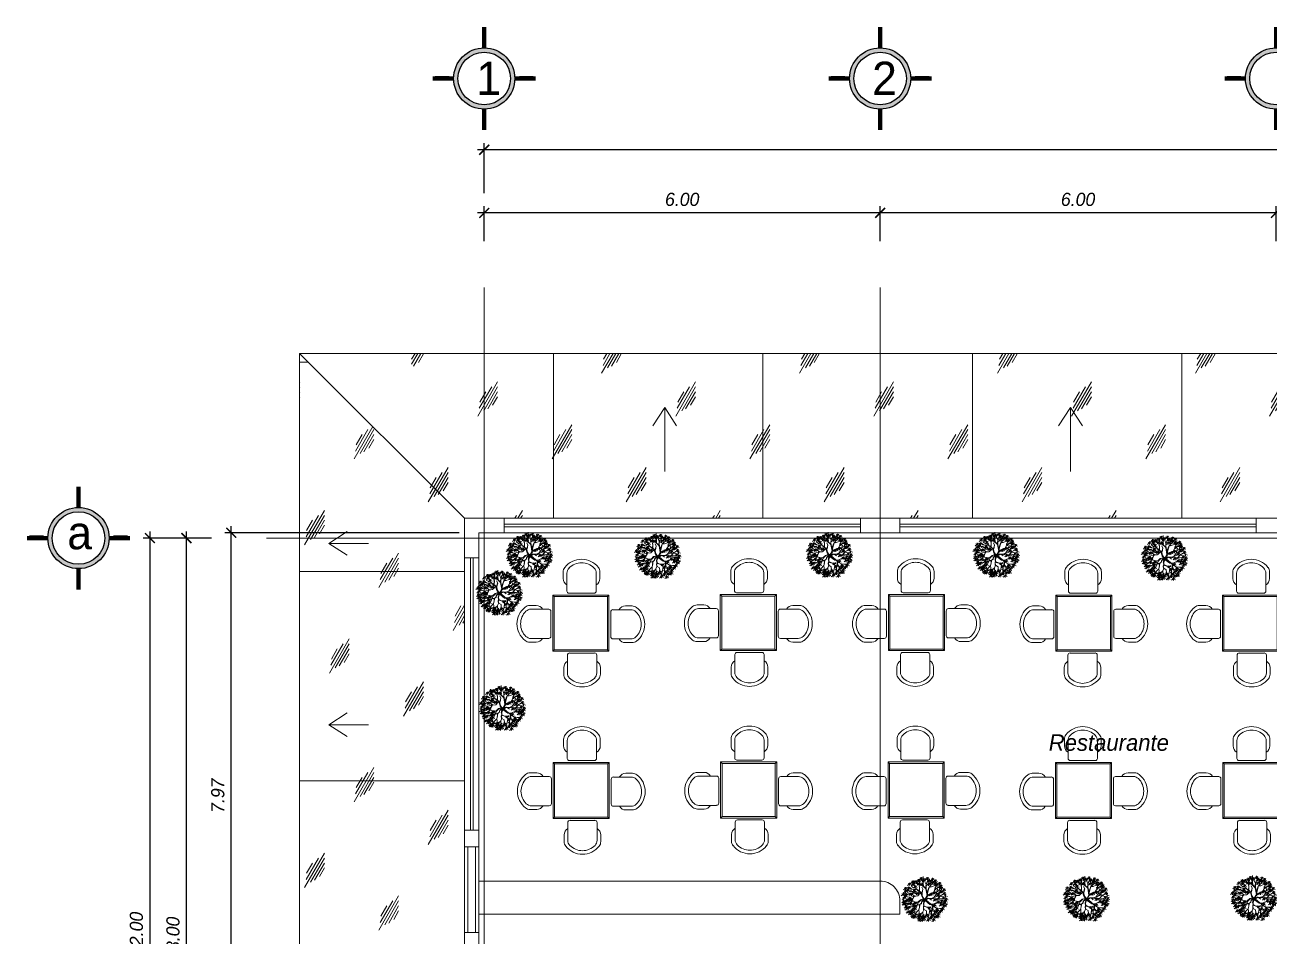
# Model space of a CAD drawing. Header units: millimetres. Extents: x 485872 to 486142, y -52344 to -52207.
# Drawn here: x 485940.97 to 485959.83, y -52220.36 to -52206.55 of the extents above; entities that cross this region are included whole.
import ezdxf

# ---------------------------------------------------------------- set-up
doc = ezdxf.new("R2010")
doc.units = ezdxf.units.MM
doc.header["$LTSCALE"] = 15
doc.header["$PDMODE"] = 2
doc.header["$PDSIZE"] = -10
doc.linetypes.add('ACAD_ISO04W100', pattern=[30, 24, -3, 0, -3])
doc.linetypes.add('DASHDOTX2', pattern=[50.8, 25.4, -12.7, 0, -12.7])
for name, color, linetype in [('5', 5, 'Continuous'), ('DIMS', 7, 'Continuous'), ('TAB', 36, 'Continuous')]:
    doc.layers.add(name, color=color, linetype=linetype)
doc.layers.add('Ak1', color=51, linetype='Continuous', lineweight=5)
doc.layers.add('ÁVORES', color=7, linetype='Continuous', true_color=0xffff0f)
doc.styles.add('dim', font='romantic.ttf', dxfattribs={"height": 280})
doc.styles.get("Standard").update_dxf_attribs({"font": ''})
doc.styles.get('Standard').set_extended_font_data('Flux Architect', italic=True)
doc.dimstyles.get("Standard").update_dxf_attribs({"dimtxt": 0.2, "dimasz": 0.15, "dimexe": 0.1, "dimexo": 0.3, "dimgap": 0.1, "dimtad": 1, "dimzin": 0, "dimdsep": 46, "dimtxsty": 'Standard', "dimblk": 'ARCHTICK', "dimcen": 0.09, "dimdle": 0.1, "dimclrd": 4, "dimclrt": 2, "dimadec": 0, "dimazin": 0, "dimtfac": 1, "dimtofl": 0, "dimtmove": 0, "dimatfit": 3, "dimfxl": 1, "dimtfillclr": 1, "dimtolj": 1, "dimtzin": 0, "dimarcsym": 1})
pattern_1 = [(240, (486260.1254, -52170.4605), (1.124967, -0.6495), [0.42, -1.08]), (240, (486259.9454, -52170.5355), (1.124967, -0.6495), [0.18, -1.32]), (240, (486260.1254, -52170.5355), (1.124967, -0.6495), [0.3, -1.2]), (240, (486260.0354, -52170.4605), (1.124967, -0.6495), [0.375, -1.125]), (240, (486260.1254, -52170.3855), (1.124967, -0.6495), [0.6, -0.9]), (240, (486260.1254, -52170.6105), (1.124967, -0.6495), [0.15, -1.35])]

# ---------------------------------------------------------------- blocks, each defined once
blk = doc.blocks.new('coffee table')
at = {"layer": 'TAB', "color": 252, "lineweight": 9}
for p, q in [((45536, 72785), (45536, 72684)), ((45591, 72588), (45591, 72764)), ((46036, 72764), (46036, 72588)), ((46091, 72684), (46091, 72785)), ((45591, 72588), (45591, 72495)), ((45625, 72462), (46002, 72462)), ((46036, 72495), (46036, 72588)), ((45056, 72305), (45156, 72305)), ((45252, 72249), (45076, 72249)), ((45252, 72249), (45345, 72249)), ((45429, 71606), (45429, 72412)), ((45429, 72412), (46235, 72412)), ((46235, 72412), (46235, 71606)), ((46318, 72242), (46411, 72242)), ((46587, 72242), (46411, 72242)), ((46507, 72297), (46608, 72297)), ((45378, 72216), (45378, 71838)), ((46285, 71831), (46285, 72208)), ((45156, 71749), (45056, 71749)), ((45076, 71805), (45252, 71805)), ((45345, 71805), (45252, 71805)), ((46411, 71797), (46318, 71797)), ((46411, 71797), (46587, 71797)), ((46608, 71742), (46507, 71742)), ((46235, 71606), (45429, 71606)), ((45599, 71522), (45599, 71430)), ((46010, 71556), (45632, 71556)), ((46043, 71430), (46043, 71522)), ((45543, 71333), (45543, 71233)), ((45599, 71253), (45599, 71430)), ((46043, 71430), (46043, 71253)), ((46099, 71233), (46099, 71333))]:
    blk.add_line(p, q, dxfattribs=at)
at = {"layer": 'TAB', "color": 36, "lineweight": 9}
for p, q in [((45407, 72434), (45429, 72412)), ((45407, 71584), (45407, 72434)), ((45407, 72434), (46257, 72434)), ((46257, 72434), (46235, 72412)), ((46257, 72434), (46257, 71584)), ((45429, 71606), (45407, 71584)), ((46257, 71584), (45407, 71584)), ((46235, 71606), (46257, 71584))]:
    blk.add_line(p, q, dxfattribs=at)
at = {"layer": 'TAB', "color": 252, "lineweight": 9}
for centre, radius, start, end in [((45647, 72785), 111, 142.1364, 180), ((45813, 72655), 322, 37.8636, 142.1364), ((45702, 72764), 111, 135.5847, 180), ((45813, 72655), 267, 44.4153, 135.5847), ((45925, 72764), 111, 0, 44.4153), ((45980, 72785), 111, 0, 37.8636), ((45647, 72684), 111, 180, 240), ((45980, 72684), 111, 300, 0), ((45625, 72495), 33.3, 180, 270), ((46002, 72495), 33.3, 270, 0), ((45185, 72027), 322, 127.8636, 232.1364), ((45056, 72194), 111, 90, 127.8636), ((45076, 72138), 111, 90, 134.4153), ((45156, 72194), 111, 30, 90), ((45345, 72216), 33.3, 0, 90), ((46318, 72208), 33.3, 90, 180), ((46507, 72186), 111, 90, 150), ((46587, 72131), 111, 45.5847, 90), ((46608, 72186), 111, 52.1364, 90), ((46478, 72020), 322, 307.8636, 52.1364), ((45185, 72027), 267, 134.4153, 225.5847), ((46478, 72020), 267, 314.4153, 45.5847), ((45056, 71860), 111, 232.1364, 270), ((45076, 71916), 111, 225.5847, 270), ((45156, 71860), 111, 270, 330), ((45345, 71838), 33.3, 270, 0), ((46318, 71831), 33.3, 180, 270), ((46507, 71853), 111, 210, 270), ((46587, 71908), 111, 270, 314.4153), ((46608, 71853), 111, 270, 307.8636), ((45632, 71522), 33.3, 90, 180), ((46010, 71522), 33.3, 0, 90), ((45654, 71333), 111, 120, 180), ((45988, 71333), 111, 0, 60), ((45654, 71233), 111, 180, 217.8636), ((45821, 71362), 322, 217.8636, 322.1364), ((45710, 71253), 111, 180, 224.4153), ((45821, 71362), 267, 224.4153, 315.5847), ((45932, 71253), 111, 315.5847, 0), ((45988, 71233), 111, 322.1364, 0)]:
    blk.add_arc(centre, radius, start, end, dxfattribs=at)
blk = doc.blocks.new('Arbol')
at = {"layer": 'ÁVORES', "color": 51, "linetype": 'ByBlock', "lineweight": 0}
for p, q in [((16868.7, 15201.94), (16868.8, 15201.66)), ((16869.26, 15202.01), (16869.02, 15201.68)), ((16869.03, 15201.89), (16869.39, 15201.86)), ((16869.12, 15202.01), (16869.21, 15201.73)), ((16869.81, 15202.08), (16869.57, 15201.75)), ((16869.57, 15201.97), (16869.93, 15201.94)), ((16869.66, 15202.08), (16869.76, 15201.8)), ((16870.13, 15202.03), (16869.89, 15201.7)), ((16869.89, 15201.91), (16870.25, 15201.88)), ((16869.98, 15202.02), (16870.08, 15201.74)), ((16870.62, 15201.88), (16870.38, 15201.55)), ((16867.69, 15200.92), (16867.45, 15200.59)), ((16867.45, 15200.8), (16867.81, 15200.77)), ((16867.54, 15200.92), (16867.64, 15200.64)), ((16867.93, 15201.25), (16867.69, 15200.92)), ((16867.69, 15201.13), (16868.06, 15201.1)), ((16867.79, 15201.25), (16867.88, 15200.97)), ((16867.93, 15201.19), (16868.29, 15201.16)), ((16868.02, 15201.3), (16868.12, 15201.02)), ((16868.45, 15201.56), (16868.21, 15201.23)), ((16868.21, 15201.44), (16868.57, 15201.41)), ((16868.31, 15201.55), (16868.4, 15201.27)), ((16868.65, 15201.82), (16868.41, 15201.49)), ((16868.42, 15201.7), (16868.78, 15201.67)), ((16868.54, 15201.39), (16868.46, 15201.58)), ((16868.54, 15201.3), (16868.46, 15201.39)), ((16868.51, 15201.81), (16868.61, 15201.53)), ((16868.91, 15201.79), (16868.67, 15201.46)), ((16868.76, 15201.79), (16868.86, 15201.5)), ((16868.84, 15201.56), (16868.77, 15201.73)), ((16868.8, 15201.74), (16868.85, 15201.57)), ((16870.41, 15201.68), (16870.17, 15201.35)), ((16870.18, 15201.56), (16870.54, 15201.53)), ((16870.26, 15201.37), (16870.31, 15201.49)), ((16870.27, 15201.67), (16870.37, 15201.39)), ((16870.31, 15201.49), (16870.29, 15201.74)), ((16870.38, 15201.77), (16870.74, 15201.73)), ((16870.48, 15201.88), (16870.57, 15201.6)), ((16870.57, 15201.4), (16870.71, 15201.56)), ((16870.57, 15201.38), (16870.73, 15201.52)), ((16867.36, 15199.73), (16867.12, 15199.4)), ((16867.42, 15200.37), (16867.18, 15200.04)), ((16867.18, 15200.25), (16867.54, 15200.22)), ((16867.22, 15199.73), (16867.32, 15199.45)), ((16867.27, 15200.37), (16867.37, 15200.09)), ((16867.56, 15199.39), (16867.32, 15199.06)), ((16867.65, 15199.62), (16867.41, 15199.29)), ((16867.42, 15199.38), (16867.51, 15199.1)), ((16867.32, 15199.27), (16867.69, 15199.24)), ((16867.62, 15199.05), (16867.38, 15198.72)), ((16867.38, 15198.94), (16867.74, 15198.91)), ((16867.47, 15199.05), (16867.57, 15198.77)), ((16867.73, 15198.84), (16867.49, 15198.51)), ((16867.5, 15198.72), (16867.86, 15198.69))]:
    blk.add_line(p, q, dxfattribs=at)
at = {"layer": 'ÁVORES', "color": 36, "linetype": 'ByBlock', "lineweight": 0}
for p, q in [((16869.58, 15201.59), (16869.39, 15201.89)), ((16868.06, 15200.57), (16867.85, 15200.63)), ((16868.35, 15201.06), (16868.07, 15201.29)), ((16868.4, 15201.09), (16868.15, 15201.36)), ((16868.5, 15200.49), (16868.23, 15200.62)), ((16868.57, 15201), (16868.35, 15201.06)), ((16868.57, 15201.02), (16868.4, 15201.09)), ((16868.88, 15201.05), (16868.57, 15201)), ((16868.73, 15201.05), (16868.57, 15201.02)), ((16868.57, 15200.94), (16868.69, 15200.72)), ((16868.68, 15200.79), (16868.57, 15200.94)), ((16868.79, 15200.4), (16868.68, 15200.79)), ((16868.69, 15200.72), (16868.75, 15200.41)), ((16868.92, 15201.08), (16868.73, 15201.05)), ((16868.92, 15201.24), (16868.83, 15201.76)), ((16868.9, 15201.31), (16868.84, 15201.56)), ((16869.34, 15200.82), (16868.88, 15201.05)), ((16869.07, 15200.68), (16868.89, 15200.87)), ((16868.92, 15201.08), (16868.9, 15201.31)), ((16869.01, 15201.01), (16868.92, 15201.24)), ((16869.04, 15201.49), (16869.01, 15201.82)), ((16869.37, 15200.84), (16869.01, 15201.01)), ((16869.23, 15201.25), (16869.04, 15201.49)), ((16869.06, 15200.3), (16869.06, 15200.67)), ((16869.1, 15200.3), (16869.07, 15200.68)), ((16869.35, 15200.85), (16869.23, 15201.25)), ((16869.24, 15201.25), (16869.28, 15201.87)), ((16869.29, 15200.88), (16869.24, 15201.24)), ((16869.66, 15200.19), (16869.34, 15200.82)), ((16869.58, 15200.45), (16869.37, 15200.84)), ((16869.56, 15200.51), (16869.6, 15201.05)), ((16869.58, 15201.6), (16869.67, 15201.87)), ((16869.67, 15201.24), (16869.58, 15201.59)), ((16869.6, 15200.46), (16869.6, 15200.69)), ((16869.61, 15201.09), (16869.67, 15201.24)), ((16869.63, 15200.44), (16869.61, 15201.09)), ((16869.63, 15201.06), (16869.81, 15201.17)), ((16869.64, 15201.12), (16869.82, 15201.18)), ((16869.66, 15201.29), (16869.85, 15201.51)), ((16869.68, 15201.24), (16869.85, 15201.5)), ((16869.81, 15201.17), (16870.08, 15201.37)), ((16869.85, 15201.5), (16869.93, 15201.85)), ((16870.05, 15200.6), (16870.23, 15200.66)), ((16870.07, 15200.59), (16870.3, 15200.66)), ((16870.08, 15201.37), (16870.48, 15201.68)), ((16870.09, 15201.38), (16870.08, 15201.5)), ((16870.17, 15200.65), (16870.23, 15200.91)), ((16870.23, 15200.78), (16870.24, 15201.08)), ((16870.27, 15200.83), (16870.37, 15200.54)), ((16870.42, 15200.74), (16870.64, 15200.98)), ((16870.52, 15200.58), (16870.52, 15201.1)), ((16870.64, 15200.98), (16870.74, 15201.32)), ((16870.75, 15200.79), (16870.85, 15201.1)), ((16870.95, 15200.51), (16871.21, 15200.8)), ((16867.42, 15199.68), (16867.78, 15199.65)), ((16867.86, 15199.72), (16867.43, 15199.7)), ((16868, 15199.5), (16867.45, 15199.43)), ((16867.45, 15199.4), (16867.97, 15199.49)), ((16868.48, 15200.48), (16867.91, 15200.36)), ((16867.93, 15199.86), (16868.29, 15199.83)), ((16868.44, 15199.76), (16867.94, 15199.95)), ((16868.42, 15199.75), (16868.03, 15199.5)), ((16868.24, 15199.85), (16868.47, 15199.78)), ((16868.39, 15199.72), (16868.33, 15199.3)), ((16868.43, 15199.72), (16868.34, 15199.31)), ((16868.75, 15199.89), (16868.42, 15199.75)), ((16868.44, 15199.73), (16868.74, 15199.87)), ((16868.89, 15200.34), (16868.48, 15200.48)), ((16869.01, 15200.26), (16868.52, 15200.45)), ((16868.8, 15200.28), (16868.56, 15199.95)), ((16868.65, 15200.28), (16868.75, 15200)), ((16868.89, 15200.16), (16868.75, 15199.89)), ((16868.84, 15200.14), (16868.75, 15199.89)), ((16868.98, 15200.25), (16868.87, 15200.15)), ((16869.09, 15200.27), (16868.89, 15200.34)), ((16869, 15200.22), (16868.89, 15200.16)), ((16869.13, 15199.58), (16868.95, 15199.27)), ((16869.14, 15199.57), (16868.99, 15199.28)), ((16869, 15200.22), (16869.16, 15199.99)), ((16869.08, 15200.17), (16869.01, 15200.26)), ((16869.03, 15199.29), (16869.19, 15199.59)), ((16869.2, 15199.96), (16869.07, 15200.25)), ((16869.21, 15199.99), (16869.09, 15200.27)), ((16869.39, 15199.75), (16869.13, 15199.58)), ((16869.42, 15199.72), (16869.14, 15199.57)), ((16869.43, 15199.73), (16869.19, 15199.94)), ((16869.4, 15199.79), (16869.2, 15199.96)), ((16869.4, 15199.83), (16869.21, 15199.99)), ((16869.31, 15199.48), (16869.31, 15199.23)), ((16869.56, 15199.75), (16869.33, 15199.43)), ((16869.33, 15199.47), (16869.45, 15199.75)), ((16869.5, 15199.74), (16869.33, 15199.47)), ((16869.33, 15199.43), (16869.34, 15199.22)), ((16869.57, 15199.75), (16869.4, 15199.83)), ((16869.57, 15199.75), (16869.4, 15199.79)), ((16869.52, 15199.67), (16869.53, 15199.3)), ((16869.56, 15199.75), (16869.55, 15199.28)), ((16869.56, 15199.75), (16869.66, 15200.19)), ((16869.56, 15199.75), (16869.7, 15200.17)), ((16869.56, 15199.75), (16869.65, 15199.61)), ((16869.63, 15200.42), (16869.58, 15200.45)), ((16869.6, 15199.6), (16869.58, 15199.3)), ((16869.7, 15200.17), (16869.6, 15200.41)), ((16869.61, 15199.81), (16869.6, 15199.76)), ((16869.6, 15199.76), (16869.67, 15199.62)), ((16869.72, 15200.18), (16869.63, 15200.42)), ((16869.63, 15199.88), (16869.72, 15200.15)), ((16869.66, 15199.77), (16869.63, 15199.88)), ((16869.65, 15199.8), (16869.81, 15199.95)), ((16869.65, 15199.61), (16870.2, 15199.41)), ((16869.67, 15199.62), (16869.66, 15199.77)), ((16869.67, 15199.76), (16869.78, 15199.9)), ((16869.68, 15199.74), (16870.29, 15199.46)), ((16869.72, 15199.61), (16869.69, 15199.7)), ((16869.69, 15199.7), (16870.16, 15199.48)), ((16869.7, 15200.28), (16870.05, 15200.6)), ((16869.71, 15199.73), (16869.88, 15199.95)), ((16870.16, 15199.45), (16869.72, 15199.61)), ((16869.73, 15200.23), (16870, 15200.51)), ((16869.74, 15200.18), (16870.07, 15200.59)), ((16870.16, 15199.48), (16869.76, 15199.63)), ((16869.78, 15199.9), (16869.9, 15199.97)), ((16869.88, 15199.95), (16869.97, 15199.97)), ((16869.9, 15199.97), (16870.17, 15200.03)), ((16869.97, 15199.97), (16870.23, 15199.86)), ((16870.03, 15199.96), (16870.21, 15200.03)), ((16870.15, 15200.03), (16870.4, 15200.2)), ((16870.29, 15199.46), (16870.16, 15199.45)), ((16870.17, 15200.03), (16870.36, 15200.04)), ((16870.2, 15199.41), (16870.37, 15199.43)), ((16870.25, 15200.05), (16870.41, 15200.2)), ((16870.32, 15199.46), (16870.41, 15199.48)), ((16870.36, 15200.04), (16870.8, 15200.17)), ((16870.37, 15199.43), (16870.52, 15199.32)), ((16870.4, 15200.2), (16870.53, 15200.57)), ((16870.41, 15199.48), (16870.59, 15199.57)), ((16870.43, 15200.2), (16870.73, 15200.45)), ((16870.46, 15199.44), (16870.56, 15199.32)), ((16870.47, 15199.44), (16870.63, 15199.57)), ((16870.56, 15199.32), (16870.95, 15199.25)), ((16870.59, 15199.57), (16870.89, 15199.84)), ((16870.63, 15199.57), (16870.88, 15199.81)), ((16870.66, 15200.12), (16870.81, 15200.08)), ((16870.8, 15200.17), (16870.95, 15200.51)), ((16870.81, 15200.08), (16871.08, 15200.12)), ((16870.82, 15200.18), (16871.15, 15200.29)), ((16870.86, 15200.21), (16870.96, 15200.53)), ((16870.97, 15200.51), (16871.54, 15200.57)), ((16871.15, 15200.29), (16871.27, 15200.31)), ((16868.36, 15199.29), (16868.17, 15198.81)), ((16868.99, 15199.28), (16868.67, 15199.17)), ((16869.06, 15199.02), (16868.81, 15198.85)), ((16869.08, 15199), (16868.85, 15198.85)), ((16869.01, 15199.28), (16868.93, 15198.59)), ((16869.2, 15199.06), (16869.06, 15199.02)), ((16869.19, 15199.01), (16869.08, 15199)), ((16869.28, 15198.53), (16869.1, 15198.18)), ((16869.18, 15199.06), (16869.27, 15198.8)), ((16869.31, 15199.23), (16869.2, 15199.07)), ((16869.28, 15199.17), (16869.2, 15199.06)), ((16869.27, 15198.76), (16869.22, 15199.06)), ((16869.27, 15198.8), (16869.28, 15198.53)), ((16869.34, 15199.22), (16869.28, 15199.17)), ((16869.28, 15198.55), (16869.38, 15198.29)), ((16869.55, 15199.28), (16869.65, 15199.07)), ((16869.58, 15199.3), (16869.66, 15199.09)), ((16869.63, 15199.06), (16869.65, 15198.92)), ((16869.74, 15198.44), (16869.63, 15198.24)), ((16869.65, 15199.07), (16869.77, 15199.03)), ((16869.67, 15199.04), (16869.65, 15198.93)), ((16869.65, 15198.93), (16869.77, 15198.72)), ((16869.65, 15198.92), (16869.75, 15198.68)), ((16869.66, 15199.09), (16869.8, 15199.06)), ((16869.76, 15198.7), (16869.73, 15198.45)), ((16869.73, 15198.45), (16869.8, 15198.23)), ((16869.77, 15199.03), (16870.14, 15199.01)), ((16869.77, 15198.72), (16870.05, 15198.65)), ((16869.8, 15199.06), (16870.08, 15199.03)), ((16870.35, 15199.16), (16870.03, 15199.04)), ((16870.05, 15198.65), (16870.16, 15198.36)), ((16870.13, 15199.04), (16870.35, 15198.93)), ((16870.14, 15199.04), (16870.35, 15199.16)), ((16870.14, 15199.01), (16870.35, 15198.9)), ((16870.35, 15198.9), (16870.43, 15198.45)), ((16870.51, 15199.31), (16870.6, 15199.01)), ((16870.52, 15199.32), (16870.96, 15199.23)), ((16870.63, 15199.02), (16870.54, 15199.3)), ((16870.6, 15199.01), (16870.8, 15198.92)), ((16870.8, 15198.92), (16870.97, 15198.62)), ((16870.9, 15199.07), (16871.26, 15199.04)), ((16870.94, 15199.21), (16871.27, 15199.08))]:
    blk.add_line(p, q, dxfattribs=at)
at = {"layer": 'ÁVORES', "color": 62, "linetype": 'ByBlock', "lineweight": 0}
for p, q in [((16868.06, 15201), (16867.82, 15200.67)), ((16868.1, 15200.82), (16867.86, 15200.99)), ((16867.92, 15201), (16868.01, 15200.72)), ((16868.22, 15200.6), (16868.06, 15200.57)), ((16868.33, 15200.83), (16868.09, 15200.5)), ((16868.23, 15200.62), (16868.1, 15200.82)), ((16868.19, 15200.82), (16868.29, 15200.54)), ((16868.61, 15201.24), (16868.37, 15200.91)), ((16868.47, 15201.24), (16868.56, 15200.95)), ((16868.65, 15201.16), (16869.02, 15201.13)), ((16868.67, 15201.67), (16869.03, 15201.64)), ((16868.75, 15201.28), (16868.84, 15201)), ((16869.03, 15201.48), (16868.87, 15201.76)), ((16868.94, 15201.11), (16868.96, 15201.05)), ((16869.48, 15201.81), (16869.24, 15201.48)), ((16869.25, 15201.69), (16869.61, 15201.66)), ((16869.55, 15201.48), (16869.31, 15201.15)), ((16869.31, 15201.36), (16869.67, 15201.33)), ((16869.34, 15201.8), (16869.44, 15201.52)), ((16869.41, 15201.47), (16869.5, 15201.19)), ((16869.86, 15201.78), (16869.62, 15201.45)), ((16869.62, 15201.66), (16869.99, 15201.63)), ((16869.72, 15201.77), (16869.81, 15201.49)), ((16870.2, 15201.79), (16869.96, 15201.46)), ((16869.96, 15201.67), (16870.32, 15201.64)), ((16870.05, 15201.78), (16870.15, 15201.5)), ((16870.16, 15201.16), (16870.52, 15201.13)), ((16870.22, 15201.1), (16870.26, 15201.37)), ((16870.24, 15201.08), (16870.51, 15201.3)), ((16870.24, 15201.14), (16870.5, 15201.28)), ((16870.49, 15201.35), (16870.25, 15201.02)), ((16870.25, 15201.28), (16870.35, 15200.99)), ((16870.94, 15201.49), (16870.7, 15201.16)), ((16870.74, 15201.32), (16870.86, 15201.46)), ((16867.8, 15199.87), (16867.44, 15199.95)), ((16867.7, 15200.27), (16867.46, 15199.94)), ((16867.7, 15200.13), (16867.46, 15200.17)), ((16867.47, 15200.15), (16867.83, 15200.12)), ((16867.5, 15199.61), (16867.6, 15199.33)), ((16867.51, 15200.39), (16867.87, 15200.36)), ((16867.51, 15199.8), (16867.61, 15199.52)), ((16867.91, 15200.36), (16867.53, 15200.43)), ((16867.91, 15200.37), (16867.56, 15200.45)), ((16867.56, 15200.27), (16867.66, 15199.99)), ((16867.95, 15200.19), (16867.7, 15200.13)), ((16868, 15199.78), (16867.8, 15199.87)), ((16867.95, 15200.18), (16867.83, 15200.05)), ((16868.03, 15199.5), (16867.85, 15199.22)), ((16867.99, 15199.78), (16867.86, 15199.72)), ((16867.91, 15199.33), (16868.27, 15199.3)), ((16868.16, 15199.98), (16867.92, 15199.65)), ((16868.02, 15199.98), (16868.12, 15199.7)), ((16868.35, 15200.43), (16868.11, 15200.1)), ((16868.12, 15200.31), (16868.48, 15200.28)), ((16868.16, 15199.44), (16868.26, 15199.16)), ((16868.64, 15200.08), (16868.28, 15200.28)), ((16868.56, 15200.16), (16868.92, 15200.13)), ((16867.98, 15198.98), (16867.62, 15198.95)), ((16867.63, 15198.74), (16868, 15198.71)), ((16867.92, 15199.26), (16867.68, 15198.93)), ((16867.68, 15199.14), (16868.04, 15199.11)), ((16867.83, 15198.77), (16867.68, 15198.7)), ((16867.92, 15198.79), (16867.71, 15198.68)), ((16867.73, 15198.86), (16867.82, 15198.57)), ((16867.78, 15199.26), (16867.87, 15198.98)), ((16868.1, 15198.85), (16867.78, 15198.77)), ((16868.02, 15198.6), (16867.78, 15198.27)), ((16867.78, 15198.48), (16868.14, 15198.45)), ((16868.17, 15198.81), (16867.83, 15198.49)), ((16867.88, 15198.6), (16867.97, 15198.32)), ((16868.16, 15198.44), (16867.92, 15198.1)), ((16868.1, 15198.47), (16867.93, 15198.39)), ((16867.97, 15198.36), (16868.1, 15198.47)), ((16868.16, 15199.18), (16867.98, 15198.98)), ((16868.02, 15198.43), (16868.11, 15198.15))]:
    blk.add_line(p, q, dxfattribs=at)
at = {"layer": 'ÁVORES', "color": 42, "linetype": 'ByBlock', "lineweight": 0}
for p, q in [((16867.82, 15200.89), (16868.18, 15200.86)), ((16868.17, 15201.31), (16867.93, 15200.98)), ((16868.35, 15201.04), (16867.93, 15201.08)), ((16868.1, 15201.3), (16868.34, 15201.1)), ((16868.1, 15200.71), (16868.46, 15200.68)), ((16868.34, 15201.1), (16868.13, 15201.34)), ((16868.38, 15201.12), (16868.74, 15201.09)), ((16868.57, 15200.94), (16868.54, 15201.39)), ((16868.9, 15201.28), (16868.61, 15201.65)), ((16868.89, 15201.28), (16868.65, 15200.95)), ((16870.41, 15200.83), (16870.17, 15200.5)), ((16870.18, 15200.71), (16870.54, 15200.68)), ((16870.23, 15200.66), (16870.23, 15200.78)), ((16870.51, 15201.3), (16870.68, 15201.58)), ((16870.69, 15201.62), (16870.79, 15201.34)), ((16867.13, 15199.62), (16867.49, 15199.58)), ((16867.5, 15200.07), (16867.26, 15199.74)), ((16867.26, 15199.95), (16867.62, 15199.92)), ((16867.35, 15200.07), (16867.45, 15199.79)), ((16867.65, 15199.8), (16867.41, 15199.47)), ((16867.41, 15199.5), (16867.77, 15199.47)), ((16867.73, 15199.71), (16867.42, 15199.61)), ((16867.43, 15199.65), (16867.61, 15199.7)), ((16867.74, 15200.51), (16867.5, 15200.18)), ((16867.97, 15200.38), (16867.58, 15200.49)), ((16867.6, 15200.5), (16867.7, 15200.22)), ((16868.15, 15199.45), (16867.91, 15199.12)), ((16868.34, 15200.06), (16867.95, 15200.19)), ((16868.27, 15200.04), (16867.95, 15200.18)), ((16868.24, 15200), (16867.99, 15199.78)), ((16868, 15199.44), (16868.1, 15199.16)), ((16868.31, 15199.45), (16868.07, 15199.12)), ((16868.07, 15199.33), (16868.43, 15199.3)), ((16868.21, 15200.42), (16868.31, 15200.14)), ((16868.58, 15200.04), (16868.24, 15200)), ((16868.55, 15200.06), (16868.27, 15200.04)), ((16868.62, 15200.06), (16868.34, 15200.06)), ((16868.81, 15200.1), (16868.6, 15200.06)), ((16868.87, 15200.15), (16868.62, 15200.06)), ((16870.52, 15200.15), (16870.62, 15199.87)), ((16870.9, 15200.01), (16871, 15199.73)), ((16871.27, 15199.84), (16871.37, 15199.56)), ((16867.85, 15199.22), (16867.56, 15198.99)), ((16867.59, 15198.84), (16867.69, 15198.55)), ((16867.87, 15198.86), (16867.63, 15198.53)), ((16868.33, 15198.94), (16867.92, 15198.79)), ((16867.92, 15198.32), (16868.29, 15198.29)), ((16868.31, 15198.62), (16867.93, 15198.41)), ((16867.99, 15198.33), (16868.28, 15198.6)), ((16868.36, 15198.63), (16868.12, 15198.3)), ((16868.12, 15198.51), (16868.48, 15198.48)), ((16868.34, 15199.31), (16868.16, 15199.18)), ((16868.41, 15198.22), (16868.78, 15198.19)), ((16868.62, 15198.39), (16868.63, 15197.84)), ((16868.63, 15199.12), (16868.99, 15199.09)), ((16868.67, 15198.53), (16868.66, 15197.8)), ((16868.95, 15198.28), (16868.71, 15197.95)), ((16868.71, 15198.16), (16869.08, 15198.13)), ((16868.93, 15198.59), (16868.75, 15198.26)), ((16869.1, 15198.18), (16869.16, 15197.78)), ((16870.1, 15198.27), (16870.46, 15198.24)), ((16870.4, 15199.22), (16870.16, 15198.89)), ((16870.59, 15198.69), (16870.68, 15198.43)), ((16871, 15198.71), (16870.76, 15198.38)), ((16870.76, 15198.59), (16871.12, 15198.56)), ((16870.94, 15198.88), (16871.3, 15198.85)), ((16868.95, 15197.95), (16868.71, 15197.62)), ((16868.8, 15197.95), (16868.9, 15197.66))]:
    blk.add_line(p, q, dxfattribs=at)
at = {"layer": 'ÁVORES', "color": 84, "linetype": 'ByBlock', "lineweight": 0}
for p, q in [((16870.3, 15200.66), (16870.42, 15200.74)), ((16870.52, 15200.64), (16870.75, 15200.8)), ((16870.53, 15200.57), (16870.74, 15200.79)), ((16870.86, 15200.73), (16870.62, 15200.4)), ((16870.62, 15200.61), (16870.98, 15200.58)), ((16870.68, 15201.1), (16871.04, 15201.07)), ((16870.72, 15200.72), (16870.81, 15200.44)), ((16870.97, 15201.15), (16870.73, 15200.81)), ((16870.73, 15201.03), (16871.09, 15201)), ((16870.74, 15200.79), (16870.96, 15200.87)), ((16870.82, 15201.14), (16870.92, 15200.86)), ((16871.21, 15200.8), (16871.41, 15200.85)), ((16871.24, 15201.04), (16871.33, 15200.76)), ((16870.11, 15200.56), (16869.87, 15200.23)), ((16869.87, 15200.44), (16870.24, 15200.41)), ((16869.97, 15200.56), (16870.06, 15200.27)), ((16870.66, 15200.15), (16870.42, 15199.82)), ((16870.43, 15200.03), (16870.79, 15200)), ((16870.52, 15200.07), (16870.71, 15200.1)), ((16870.78, 15199.55), (16870.54, 15199.22)), ((16870.54, 15199.44), (16870.9, 15199.41)), ((16870.64, 15199.55), (16870.73, 15199.27)), ((16871.04, 15200.02), (16870.8, 15199.69)), ((16870.81, 15199.9), (16871.17, 15199.87)), ((16870.88, 15199.81), (16871.13, 15199.82)), ((16870.89, 15199.84), (16871.1, 15199.84)), ((16868.35, 15199.05), (16868.11, 15198.72)), ((16868.12, 15198.93), (16868.48, 15198.9)), ((16868.39, 15198.15), (16868.15, 15197.82)), ((16868.21, 15199.04), (16868.31, 15198.76)), ((16868.22, 15198.62), (16868.31, 15198.34)), ((16868.25, 15198.15), (16868.34, 15197.87)), ((16868.81, 15199.23), (16868.27, 15199.17)), ((16868.58, 15198.29), (16868.27, 15198.05)), ((16868.67, 15198.68), (16868.31, 15198.62)), ((16868.54, 15198.95), (16868.33, 15198.94)), ((16868.55, 15198.94), (16868.37, 15198.76)), ((16868.65, 15198.34), (16868.41, 15198.01)), ((16868.66, 15198.07), (16868.42, 15197.74)), ((16868.73, 15198.92), (16868.49, 15198.59)), ((16868.49, 15198.8), (16868.85, 15198.77)), ((16868.51, 15198.34), (16868.6, 15198.06)), ((16868.52, 15198.06), (16868.61, 15197.78)), ((16868.67, 15199.17), (16868.54, 15198.95)), ((16868.65, 15198.54), (16868.58, 15198.29)), ((16868.59, 15198.91), (16868.68, 15198.63)), ((16868.87, 15199.24), (16868.63, 15198.91)), ((16868.8, 15198.62), (16868.65, 15198.54)), ((16868.81, 15198.85), (16868.67, 15198.68)), ((16868.69, 15198.67), (16868.82, 15198.81)), ((16868.95, 15198.64), (16868.71, 15198.31)), ((16868.71, 15198.52), (16869.07, 15198.49)), ((16868.72, 15199.24), (16868.82, 15198.96)), ((16868.82, 15198.81), (16868.77, 15198.61)), ((16868.85, 15198.85), (16868.8, 15198.62)), ((16868.8, 15198.63), (16868.9, 15198.35)), ((16868.91, 15198.08), (16869.27, 15198.05)), ((16869.62, 15198.24), (16869, 15197.89)), ((16869.04, 15197.92), (16869.67, 15198.31)), ((16869.55, 15198.08), (16869.31, 15197.75)), ((16869.38, 15198.29), (16869.41, 15197.95)), ((16869.64, 15198.19), (16869.4, 15197.86)), ((16869.41, 15198.07), (16869.5, 15197.79)), ((16869.49, 15198.19), (16869.59, 15197.9)), ((16869.63, 15198.24), (16869.67, 15197.97)), ((16869.94, 15198.25), (16869.7, 15197.92)), ((16869.8, 15198.23), (16869.95, 15198.07)), ((16870.13, 15198.34), (16870.08, 15198.11)), ((16870.16, 15198.36), (16870.09, 15198.09)), ((16870.34, 15198.39), (16870.1, 15198.06)), ((16870.12, 15198.43), (16870.13, 15198.34)), ((16870.16, 15199.1), (16870.52, 15199.07)), ((16870.16, 15198.36), (16870.28, 15198.17)), ((16870.36, 15198.92), (16870.59, 15198.69)), ((16870.64, 15198.97), (16870.4, 15198.64)), ((16870.4, 15198.85), (16870.76, 15198.82)), ((16870.5, 15198.96), (16870.59, 15198.68)), ((16870.51, 15198.5), (16870.87, 15198.47)), ((16870.58, 15198.65), (16870.66, 15198.38)), ((16870.83, 15198.89), (16871.21, 15198.87)), ((16870.84, 15198.93), (16871.23, 15198.89)), ((16870.86, 15198.7), (16870.95, 15198.42)), ((16871.14, 15199.19), (16870.9, 15198.86)), ((16871.18, 15199), (16870.94, 15198.67)), ((16870.99, 15199.19), (16871.09, 15198.91)), ((16871.04, 15199), (16871.13, 15198.71)), ((16868.15, 15198.03), (16868.51, 15198)), ((16868.42, 15197.95), (16868.78, 15197.92)), ((16868.61, 15198.03), (16868.7, 15197.74)), ((16869, 15198), (16869.36, 15197.97)), ((16869.49, 15197.9), (16869.59, 15197.62))]:
    blk.add_line(p, q, dxfattribs=at)
at = {"layer": 'ÁVORES', "color": 98, "linetype": 'ByBlock', "lineweight": 0}
for p, q in [((16870.49, 15201.67), (16870.85, 15201.64)), ((16870.83, 15201.62), (16870.59, 15201.29)), ((16870.6, 15201.5), (16870.96, 15201.47)), ((16870.71, 15201.37), (16871.07, 15201.34)), ((16870.8, 15201.48), (16870.9, 15201.2)), ((16870.96, 15200.87), (16871.12, 15201.2)), ((16870.96, 15200.87), (16871.17, 15201.16)), ((16871.24, 15201.4), (16871, 15201.07)), ((16871.01, 15201.28), (16871.37, 15201.25)), ((16871.1, 15201.4), (16871.2, 15201.11)), ((16871.38, 15201.04), (16871.14, 15200.71)), ((16871.14, 15200.93), (16871.5, 15200.9)), ((16871.33, 15200.75), (16871.69, 15200.72)), ((16871.42, 15200.86), (16871.52, 15200.58)), ((16870.96, 15199.23), (16871.42, 15199.34)), ((16871.08, 15200.12), (16871.66, 15200.14)), ((16871.1, 15199.84), (16871.55, 15199.99)), ((16871.13, 15199.82), (16871.54, 15199.75)), ((16871.39, 15200.23), (16871.15, 15199.9)), ((16871.15, 15200.11), (16871.52, 15200.08)), ((16871.52, 15200.02), (16871.15, 15199.86)), ((16871.52, 15199.71), (16871.15, 15199.8)), ((16871.42, 15199.85), (16871.18, 15199.52)), ((16871.18, 15199.73), (16871.54, 15199.7)), ((16871.45, 15200.59), (16871.21, 15200.26)), ((16871.22, 15200.47), (16871.58, 15200.44)), ((16871.25, 15200.22), (16871.34, 15199.94)), ((16871.31, 15200.58), (16871.41, 15200.3)), ((16871.65, 15200.06), (16871.41, 15199.73)), ((16871.42, 15199.94), (16871.78, 15199.91)), ((16871.42, 15199.34), (16871.71, 15199.5)), ((16871.67, 15199.44), (16871.43, 15199.11)), ((16871.73, 15200.54), (16871.49, 15200.21)), ((16871.49, 15200.42), (16871.85, 15200.39)), ((16871.74, 15200.31), (16871.5, 15199.98)), ((16871.5, 15200.19), (16871.86, 15200.16)), ((16871.51, 15200.05), (16871.61, 15199.77)), ((16871.75, 15199.8), (16871.51, 15199.47)), ((16871.51, 15199.68), (16871.87, 15199.65)), ((16871.69, 15200.04), (16871.52, 15200.02)), ((16871.7, 15199.74), (16871.52, 15199.74)), ((16871.69, 15199.71), (16871.52, 15199.71)), ((16871.53, 15199.43), (16871.63, 15199.15)), ((16871.54, 15199.75), (16871.71, 15199.78)), ((16871.55, 15199.99), (16871.7, 15199.97)), ((16871.58, 15200.53), (16871.68, 15200.25)), ((16871.59, 15200.3), (16871.69, 15200.02)), ((16871.7, 15200.01), (16871.59, 15200)), ((16871.6, 15199.79), (16871.7, 15199.51)), ((16871.91, 15199.97), (16871.67, 15199.64)), ((16871.77, 15199.97), (16871.86, 15199.68)), ((16870, 15198.11), (16869.76, 15197.78)), ((16870.16, 15198.13), (16869.92, 15197.8)), ((16869.95, 15198.07), (16869.95, 15197.85)), ((16869.96, 15198.07), (16870.23, 15197.73)), ((16870.01, 15198.12), (16870.11, 15197.84)), ((16870.09, 15198.09), (16870.17, 15197.71)), ((16870.19, 15198.38), (16870.29, 15198.1)), ((16870.28, 15198.17), (16870.69, 15197.96)), ((16870.43, 15198.45), (16870.43, 15197.97)), ((16870.81, 15198.32), (16870.57, 15197.99)), ((16870.58, 15198.2), (16870.94, 15198.17)), ((16870.66, 15198.38), (16870.81, 15198.01)), ((16870.77, 15198), (16870.66, 15198.36)), ((16870.67, 15198.42), (16870.83, 15198.02)), ((16870.67, 15198.32), (16870.77, 15198.03)), ((16870.68, 15198.43), (16871.09, 15198.29)), ((16871.13, 15198.1), (16870.89, 15197.77)), ((16870.95, 15199.25), (16871.4, 15199.29)), ((16871.2, 15198.46), (16870.96, 15198.13)), ((16870.96, 15198.34), (16871.32, 15198.31)), ((16870.97, 15198.62), (16871.23, 15198.5)), ((16870.98, 15198.1), (16871.08, 15197.82)), ((16871.05, 15198.45), (16871.15, 15198.17)), ((16871.42, 15198.84), (16871.18, 15198.51)), ((16871.18, 15198.72), (16871.54, 15198.69)), ((16871.46, 15198.59), (16871.22, 15198.26)), ((16871.23, 15198.89), (16871.4, 15198.73)), ((16871.23, 15198.47), (16871.59, 15198.44)), ((16871.27, 15199.08), (16871.5, 15198.88)), ((16871.27, 15198.84), (16871.37, 15198.55)), ((16871.55, 15199.16), (16871.31, 15198.83)), ((16871.31, 15199.04), (16871.67, 15199.01)), ((16871.32, 15198.59), (16871.42, 15198.3)), ((16871.4, 15199.29), (16871.59, 15199.1)), ((16871.41, 15199.15), (16871.5, 15198.87)), ((16871.44, 15199.32), (16871.8, 15199.29)), ((16869.04, 15197.87), (16868.8, 15197.54)), ((16869, 15197.89), (16868.84, 15197.73)), ((16868.9, 15197.86), (16868.99, 15197.58)), ((16869.19, 15197.85), (16868.95, 15197.52)), ((16868.95, 15197.73), (16869.31, 15197.7)), ((16869.05, 15197.84), (16869.14, 15197.56)), ((16869.16, 15197.78), (16869.12, 15197.68)), ((16869.63, 15197.91), (16869.39, 15197.58)), ((16869.4, 15197.79), (16869.76, 15197.76)), ((16869.67, 15197.97), (16869.45, 15197.6)), ((16869.75, 15197.71), (16869.51, 15197.38)), ((16869.52, 15197.62), (16869.64, 15197.89)), ((16869.52, 15197.59), (16869.88, 15197.56)), ((16869.67, 15197.96), (16869.56, 15197.61)), ((16869.61, 15197.71), (16869.71, 15197.43)), ((16869.67, 15197.89), (16870.03, 15197.86)), ((16869.76, 15198), (16869.86, 15197.72)), ((16870.04, 15197.79), (16869.8, 15197.46)), ((16869.81, 15197.67), (16870.17, 15197.64)), ((16869.9, 15197.79), (16870, 15197.5)), ((16869.92, 15198.01), (16870.28, 15197.98)), ((16869.95, 15197.85), (16870.01, 15197.67)), ((16870.6, 15197.98), (16870.36, 15197.65)), ((16870.37, 15197.86), (16870.73, 15197.83)), ((16870.43, 15197.97), (16870.52, 15197.85)), ((16870.46, 15197.98), (16870.56, 15197.69)), ((16870.89, 15197.98), (16871.25, 15197.95))]:
    blk.add_line(p, q, dxfattribs=at)
blk = doc.blocks.new('_ArchTick')
at = {"color": 0, "const_width": 0.15}
blk.add_lwpolyline([(-0.5, -0.5), (0.5, 0.5)], dxfattribs=at)
blk = doc.blocks.new('*D78')
at = {"color": 0, "linetype": 'Continuous', "lineweight": -2, "transparency": 16777216}
for p, q in [((486102.039, -52209.826), (486102.039, -52209.295)), ((486108.039, -52209.826), (486108.039, -52209.295))]:
    blk.add_line(p, q, dxfattribs=at)
at = {"color": 4, "linetype": 'Continuous', "lineweight": -2, "transparency": 16777216}
blk.add_line((486108.139, -52209.395), (486101.939, -52209.395), dxfattribs=at)
at = {"layer": 'Defpoints', "color": 0, "linetype": 'Continuous', "lineweight": 13, "transparency": 16777216}
for p in [(486102.039, -52209.395), (486102.039, -52210.126), (486108.039, -52210.126)]:
    blk.add_point(p, dxfattribs=at)
at = {"color": 4, "linetype": 'Continuous', "lineweight": -2, "transparency": 16777216, "xscale": 0.15, "yscale": 0.15, "zscale": 0.15, "rotation": 180}
blk.add_blockref('_ArchTick', (486102.039, -52209.395), dxfattribs=at)
at = {"color": 4, "linetype": 'Continuous', "lineweight": -2, "transparency": 16777216, "xscale": 0.15, "yscale": 0.15, "zscale": 0.15}
blk.add_blockref('_ArchTick', (486108.039, -52209.395), dxfattribs=at)
at = {"color": 2, "linetype": 'Continuous', "lineweight": 13, "transparency": 16777216, "insert": (486105.039, -52209.192), "char_height": 0.2, "attachment_point": 5}
blk.add_mtext('\\A1;6.00', dxfattribs=at)
blk = doc.blocks.new('*D70')
at = {"color": 0, "linetype": 'Continuous', "lineweight": -2, "transparency": 16777216}
for p, q in [((486096.039, -52209.826), (486096.039, -52209.295)), ((486102.039, -52209.826), (486102.039, -52209.295))]:
    blk.add_line(p, q, dxfattribs=at)
at = {"color": 4, "linetype": 'Continuous', "lineweight": -2, "transparency": 16777216}
blk.add_line((486102.139, -52209.395), (486095.939, -52209.395), dxfattribs=at)
at = {"layer": 'Defpoints', "color": 0, "linetype": 'Continuous', "lineweight": 13, "transparency": 16777216}
for p in [(486096.039, -52209.395), (486096.039, -52210.126), (486102.039, -52210.126)]:
    blk.add_point(p, dxfattribs=at)
at = {"color": 4, "linetype": 'Continuous', "lineweight": -2, "transparency": 16777216, "xscale": 0.15, "yscale": 0.15, "zscale": 0.15, "rotation": 180}
blk.add_blockref('_ArchTick', (486096.039, -52209.395), dxfattribs=at)
at = {"color": 4, "linetype": 'Continuous', "lineweight": -2, "transparency": 16777216, "xscale": 0.15, "yscale": 0.15, "zscale": 0.15}
blk.add_blockref('_ArchTick', (486102.039, -52209.395), dxfattribs=at)
at = {"color": 2, "linetype": 'Continuous', "lineweight": 13, "transparency": 16777216, "insert": (486099.039, -52209.192), "char_height": 0.2, "attachment_point": 5}
blk.add_mtext('\\A1;6.00', dxfattribs=at)
blk = doc.blocks.new('*D71')
at = {"color": 0, "linetype": 'Continuous', "lineweight": -2, "transparency": 16777216}
for p, q in [((486096.039, -52209.095), (486096.039, -52208.339)), ((486127.039, -52209.095), (486127.039, -52208.339))]:
    blk.add_line(p, q, dxfattribs=at)
at = {"color": 4, "linetype": 'Continuous', "lineweight": -2, "transparency": 16777216}
blk.add_line((486127.139, -52208.439), (486095.939, -52208.439), dxfattribs=at)
at = {"layer": 'Defpoints', "color": 0, "linetype": 'Continuous', "lineweight": 13, "transparency": 16777216}
for p in [(486096.039, -52208.439), (486096.039, -52209.395), (486127.039, -52209.395)]:
    blk.add_point(p, dxfattribs=at)
at = {"color": 4, "linetype": 'Continuous', "lineweight": -2, "transparency": 16777216, "xscale": 0.15, "yscale": 0.15, "zscale": 0.15, "rotation": 180}
blk.add_blockref('_ArchTick', (486096.039, -52208.439), dxfattribs=at)
at = {"color": 4, "linetype": 'Continuous', "lineweight": -2, "transparency": 16777216, "xscale": 0.15, "yscale": 0.15, "zscale": 0.15}
blk.add_blockref('_ArchTick', (486127.039, -52208.439), dxfattribs=at)
at = {"color": 2, "linetype": 'Continuous', "lineweight": 13, "transparency": 16777216, "insert": (486111.539, -52208.237), "char_height": 0.2, "attachment_point": 5}
blk.add_mtext('\\A1;31.00', dxfattribs=at)
blk = doc.blocks.new('*D73')
at = {"color": 0, "linetype": 'Continuous', "lineweight": -2, "transparency": 16777216}
for p, q in [((486091.903, -52214.326), (486091.425, -52214.326)), ((486091.903, -52222.326), (486091.425, -52222.326))]:
    blk.add_line(p, q, dxfattribs=at)
at = {"color": 4, "linetype": 'Continuous', "lineweight": -2, "transparency": 16777216}
blk.add_line((486091.525, -52222.426), (486091.525, -52214.226), dxfattribs=at)
at = {"layer": 'Defpoints', "color": 0, "linetype": 'Continuous', "lineweight": 13, "transparency": 16777216}
for p in [(486091.525, -52214.326), (486092.203, -52214.326), (486092.203, -52222.326)]:
    blk.add_point(p, dxfattribs=at)
at = {"color": 4, "linetype": 'Continuous', "lineweight": -2, "transparency": 16777216, "xscale": 0.15, "yscale": 0.15, "zscale": 0.15}
for p, rotation in [((486091.525, -52214.326), 90), ((486091.525, -52222.326), 270)]:
    blk.add_blockref('_ArchTick', p, dxfattribs=dict(at, rotation=rotation))
at = {"color": 2, "linetype": 'Continuous', "lineweight": 13, "transparency": 16777216, "insert": (486091.322, -52220.326), "char_height": 0.2, "attachment_point": 5, "rotation": 90}
blk.add_mtext('\\A1;8.00', dxfattribs=at)
blk = doc.blocks.new('*D74')
at = {"color": 0, "linetype": 'Continuous', "lineweight": -2, "transparency": 16777216}
for p, q in [((486091.748, -52214.326), (486090.871, -52214.326)), ((486091.748, -52226.326), (486090.871, -52226.326))]:
    blk.add_line(p, q, dxfattribs=at)
at = {"color": 4, "linetype": 'Continuous', "lineweight": -2, "transparency": 16777216}
blk.add_line((486090.971, -52214.226), (486090.971, -52226.426), dxfattribs=at)
at = {"layer": 'Defpoints', "color": 0, "linetype": 'Continuous', "lineweight": 13, "transparency": 16777216}
for p in [(486092.048, -52214.326), (486090.971, -52226.326), (486092.048, -52226.326)]:
    blk.add_point(p, dxfattribs=at)
at = {"color": 4, "linetype": 'Continuous', "lineweight": -2, "transparency": 16777216, "xscale": 0.15, "yscale": 0.15, "zscale": 0.15}
for p, rotation in [((486090.971, -52214.326), 90), ((486090.971, -52226.326), 270)]:
    blk.add_blockref('_ArchTick', p, dxfattribs=dict(at, rotation=rotation))
at = {"color": 2, "linetype": 'Continuous', "lineweight": 13, "transparency": 16777216, "insert": (486090.768, -52220.326), "char_height": 0.2, "attachment_point": 5, "rotation": 90}
blk.add_mtext('\\A1;12.00', dxfattribs=at)
blk = doc.blocks.new('uio')
h = blk.add_hatch(color=21)
h.paths.add_polyline_path([(365111, 142547, 1), (365989, 142547, 1)])
h.paths.add_polyline_path([(365927, 142547, -1), (365173, 142547, -1)], flags=16)
at = {"color": 21, "const_width": 61.9}
for points in [[(365550, 143286), (365550, 142986)], [(364811, 142547), (365111, 142547)], [(365989, 142547), (366289, 142547)], [(365550, 141808), (365550, 142108)]]:
    blk.add_lwpolyline(points, dxfattribs=at)
at = {"color": 21}
for radius in [439, 377]:
    blk.add_circle((365550, 142547), radius, dxfattribs=at)
at = {"layer": 'Ak1', "ltscale": 10000}
for p, q in [((365046, 142517), (364848, 142517)), ((366054, 142517), (366252, 142517)), ((365555, 142013), (365555, 141815))]:
    blk.add_line(p, q, dxfattribs=at)
blk = doc.blocks.new('*D301')
at = {"color": 4, "linetype": 'Continuous', "lineweight": -2, "transparency": 16777216}
blk.add_line((486092.205, -52222.316), (486092.205, -52214.146), dxfattribs=at)
at = {"color": 0, "linetype": 'Continuous', "lineweight": -2, "transparency": 16777216}
for p, q in [((486095.659, -52214.246), (486092.105, -52214.246)), ((486095.659, -52222.216), (486092.105, -52222.216))]:
    blk.add_line(p, q, dxfattribs=at)
at = {"layer": 'Defpoints', "color": 0, "linetype": 'Continuous', "lineweight": 13, "transparency": 16777216}
for p in [(486092.205, -52214.246), (486095.959, -52214.246), (486095.959, -52222.216)]:
    blk.add_point(p, dxfattribs=at)
at = {"color": 4, "linetype": 'Continuous', "lineweight": -2, "transparency": 16777216, "xscale": 0.15, "yscale": 0.15, "zscale": 0.15}
for p, rotation in [((486092.205, -52214.246), 90), ((486092.205, -52222.216), 270)]:
    blk.add_blockref('_ArchTick', p, dxfattribs=dict(at, rotation=rotation))
at = {"color": 2, "linetype": 'Continuous', "lineweight": 13, "transparency": 16777216, "insert": (486092.002, -52218.231), "char_height": 0.2, "attachment_point": 5, "rotation": 90}
blk.add_mtext('\\A1;7.97', dxfattribs=at)

msp = doc.modelspace()

# ---------------------------------------------------------------- hatches: boundary and pattern name
at = {"lineweight": 5}
h = msp.add_hatch(dxfattribs=at)
h.set_pattern_fill('ANSI31', color=145, angle=315)
h.set_pattern_definition([(360, (486260.1254, -52170.3855), (-5e-14, 3.175), [])])
h.paths.add_polyline_path([(485945.13, -52211.526), (485945.13, -52227.826), (485947.63, -52227.826), (485947.63, -52214.026)])
at = {"linetype": 'Continuous', "lineweight": 5}
h = msp.add_hatch(dxfattribs=at)
h.set_pattern_fill('GLASS', color=145, scale=1.5, angle=180, pattern_type=2)
h.set_pattern_definition(pattern_1)
h.paths.add_polyline_path([(485945.13, -52211.526), (485945.13, -52227.826), (485947.63, -52227.826), (485947.63, -52214.026)])
at = {"lineweight": 5}
h = msp.add_hatch(dxfattribs=at)
h.set_pattern_fill('ANSI31', color=145, angle=225)
h.set_pattern_definition([(270, (486260.1254, -52170.3855), (3.175, 5e-14), [])])
h.paths.add_polyline_path([(485946.83, -52214.026), (485947.63, -52214.026), (485979.23, -52214.026), (485980.43, -52214.026), (485980.43, -52211.526), (485946.83, -52211.526)])
at = {"linetype": 'Continuous', "lineweight": 5}
h = msp.add_hatch(dxfattribs=at)
h.set_pattern_fill('GLASS', color=145, scale=1.5, angle=180, pattern_type=2)
h.set_pattern_definition(pattern_1)
h.paths.add_polyline_path([(485980.03, -52214.026), (485980.03, -52211.526), (485946.83, -52211.526), (485946.83, -52214.026)])

# ---------------------------------------------------------------- linework, layer by layer
at = {"color": 6, "linetype": 'DASHDOTX2', "lineweight": 13}
for p, q in [((485947.93, -52228.626), (485947.93, -52210.526)), ((485953.93, -52228.626), (485953.93, -52210.526)), ((485981.23, -52214.326), (485944.63, -52214.326))]:
    msp.add_line(p, q, dxfattribs=at)
at = {"linetype": 'Continuous', "lineweight": 13}
msp.add_line((485947.63, -52214.626), (485947.85, -52214.626), dxfattribs=at)
at = {"color": 145, "lineweight": 5}
for points in [[(485947.63, -52214.026), (485945.13, -52211.526)], [(485945.13, -52211.526), (485945.13, -52227.826), (485947.63, -52227.826), (485947.63, -52214.026), (485945.13, -52211.526)], [(485945.13, -52211.526), (485980.03, -52211.526)]]:
    msp.add_lwpolyline(points, dxfattribs=at)
at = {"linetype": 'Continuous', "lineweight": 13}
for points in [[(485950.665, -52212.346), (485950.485, -52212.626)], [(485950.665, -52213.316), (485950.665, -52212.346)], [(485950.665, -52212.346), (485950.845, -52212.626)], [(485956.815, -52212.346), (485956.635, -52212.626)], [(485956.815, -52213.316), (485956.815, -52212.346)], [(485956.815, -52212.346), (485956.995, -52212.626)], [(485948.23, -52214.026), (485948.23, -52214.246)], [(485948.23, -52214.116), (485953.63, -52214.116)], [(485948.23, -52214.156), (485953.63, -52214.156)], [(485953.63, -52214.026), (485953.63, -52214.246)], [(485954.23, -52214.026), (485954.23, -52214.246)], [(485954.23, -52214.116), (485959.63, -52214.116)], [(485954.23, -52214.156), (485959.63, -52214.156)], [(485959.63, -52214.026), (485959.63, -52214.246)], [(485945.575, -52214.406), (485945.855, -52214.226)], [(485946.175, -52214.406), (485945.575, -52214.406)], [(485945.575, -52214.406), (485945.855, -52214.586)], [(485947.72, -52218.756), (485947.72, -52214.626)], [(485947.76, -52218.756), (485947.76, -52214.626)], [(485945.575, -52217.156), (485945.855, -52216.976)], [(485946.175, -52217.156), (485945.575, -52217.156)], [(485945.575, -52217.156), (485945.855, -52217.336)], [(485947.85, -52218.756), (485947.63, -52218.756)], [(485947.85, -52219.006), (485947.63, -52219.006)], [(485947.68, -52219.006), (485947.68, -52220.306)], [(485947.8, -52219.006), (485947.8, -52220.306)], [(485947.85, -52220.026), (485954.23, -52220.026)], [(485947.85, -52220.306), (485947.63, -52220.306)]]:
    msp.add_lwpolyline(points, dxfattribs=at)
at = {"lineweight": 13}
msp.add_lwpolyline([(485967.04, -52226.626), (485979.23, -52226.626), (485979.23, -52214.026), (485947.63, -52214.026), (485947.63, -52226.626), (485959.82, -52226.626), (485959.82, -52227.826), (485967.04, -52227.826)], close=True, dxfattribs=at)
for points in [[(485953.93, -52214.246), (485947.85, -52214.246), (485947.85, -52220.026)], [(485960.672, -52214.246), (485953.93, -52214.246)], [(485947.85, -52220.026), (485947.85, -52222.216)]]:
    msp.add_lwpolyline(points, dxfattribs=at)
at = {"linetype": 'Continuous', "lineweight": 13}
msp.add_lwpolyline([(485947.85, -52219.526), (485953.93, -52219.526, -0.414214), (485954.23, -52219.826), (485954.23, -52220.026)], format="xyb", dxfattribs=at)

# ---------------------------------------------------------------- block references
at = {"linetype": 'ACAD_ISO04W100', "xscale": 0.001056039488106978, "yscale": 0.001056039488106978, "zscale": 0.001056039488106978, "rotation": 180}
for p in [(486333.965, -52056.823), (486339.965, -52056.823), (486345.965, -52056.823), (486327.816, -52063.79)]:
    msp.add_blockref('uio', p, dxfattribs=at)
at = {"linetype": 'Continuous', "lineweight": 13, "yscale": 0.001, "zscale": 0.001, "rotation": 180}
for p, xscale in [((485995.226, -52143.606), 0.001), ((485997.764, -52143.598), 0.001), ((485908.648, -52143.598), -0.001), ((485911.185, -52143.606), -0.001), ((486005.375, -52143.606), 0.001), ((485995.232, -52146.143), 0.001), ((485997.769, -52146.136), 0.001), ((485908.643, -52146.136), -0.001), ((485911.18, -52146.143), -0.001), ((486005.38, -52146.143), 0.001)]:
    msp.add_blockref('coffee table', p, dxfattribs=dict(at, xscale=xscale))
at = {"layer": '5', "lineweight": 0, "xscale": 0.1473412147267965, "yscale": 0.1473412147267965, "zscale": 0.1473412147267965, "rotation": 343.0739875208238}
for p in [(482918.696, -53633.476), (482920.64, -53633.494), (482923.243, -53633.476), (482925.77, -53633.476), (482928.32, -53633.522), (482918.239, -53634.051), (482918.287, -53635.798), (482924.684, -53638.695), (482927.136, -53638.687), (482929.675, -53638.678)]:
    msp.add_blockref('Arbol', p, dxfattribs=at)

# ---------------------------------------------------------------- texts
at = {"lineweight": 13, "insert": (485955.747, -52217.301), "char_height": 0.25, "attachment_point": 1}
msp.add_mtext_dynamic_manual_height_columns('\\pxqc;Restaurante', width=3.29852, gutter_width=0.0125, heights=[0], dxfattribs=at)
at = {"layer": 'DIMS', "char_height": 0.5033, "width": 1.55205, "attachment_point": 1, "style": 'dim'}
for s, insert in [('{\\fFlux Architect|b0|i0|c0|p2;1}', (485947.81, -52207.103)), ('{\\fFlux Architect|b0|i0|c0|p2;2}', (485953.81, -52207.103)), ('{\\fFlux Architect|b0|i0|c0|p2;a}', (485941.611, -52213.992))]:
    msp.add_mtext(s, dxfattribs=dict(at, insert=insert))

# ---------------------------------------------------------------- dimensions: what is measured, and where the dimension line sits
at = {"linetype": 'Continuous', "lineweight": 13}
dim = msp.add_linear_dim(base=(485947.93, -52208.439), p1=(485978.93, -52209.395), p2=(485947.93, -52209.395), angle=180, dimstyle='Standard', dxfattribs=at)
dim.commit()
dim.dimension.update_dxf_attribs({"geometry": '*D71', "text_midpoint": (485963.43, -52208.237), "insert": (-148.109, 0)})
for base, p1, p2, angle, picture, middle in [((485947.93, -52209.395), (485953.93, -52210.126), (485947.93, -52210.126), 180, '*D70', (485950.93, -52209.395)), ((485953.93, -52209.395), (485959.93, -52210.126), (485953.93, -52210.126), 180, '*D78', (485956.93, -52209.395)), ((485942.862, -52226.326), (485943.939, -52214.326), (485943.939, -52226.326), 270, '*D74', (485942.862, -52220.326)), ((485943.416, -52214.326), (485944.095, -52222.326), (485944.095, -52214.326), 270, '*D73', (485943.416, -52220.326))]:
    dim = msp.add_linear_dim(base=base, p1=p1, p2=p2, angle=angle, dimstyle='Standard', dxfattribs=at)
    dim.commit()
    dim.dimension.update_dxf_attribs({"geometry": picture, "text_midpoint": middle, "dimtype": 160, "insert": (-148.109, 0)})
dim = msp.add_linear_dim(base=(485944.096, -52214.246), p1=(485947.85, -52222.216), p2=(485947.85, -52214.246), angle=90, dimstyle='Standard', override={"dimtmove": 1}, dxfattribs=at)
dim.commit()
dim.dimension.update_dxf_attribs({"geometry": '*D301', "text_midpoint": (485943.894, -52218.231), "insert": (-148.109, 0)})

doc.saveas('drawing.dxf')
